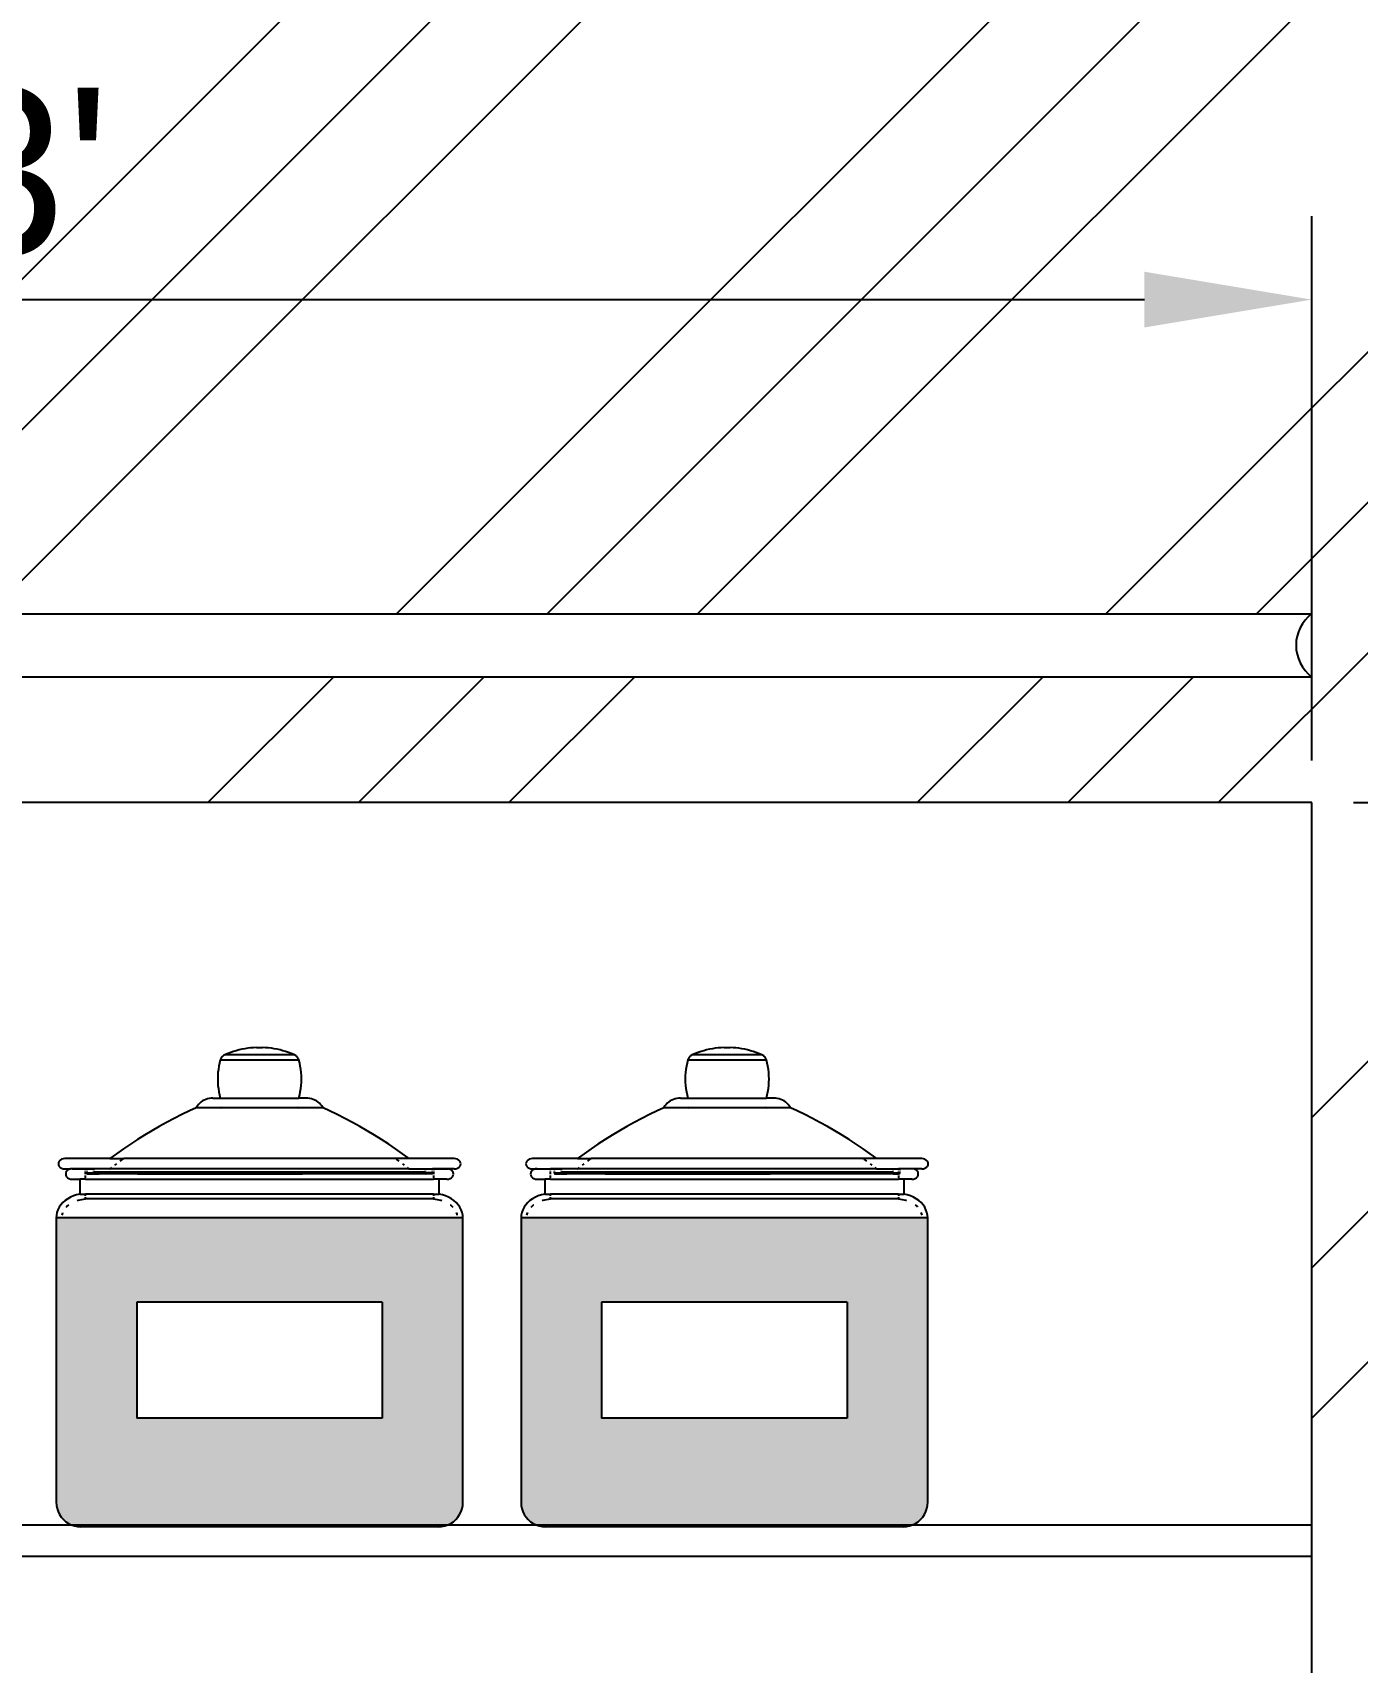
# Model space of a CAD drawing. Header units: millimetres. Extents: x 857 to 2168, y 576 to 1198.
# Drawn here: x 1510.28 to 1530.09, y 658.15 to 682.52 of the extents above; entities that cross this region are included whole.
import ezdxf

# ---------------------------------------------------------------- set-up
doc = ezdxf.new("R2010")
doc.units = ezdxf.units.MM
doc.layers.add('WAL', color=7, linetype='Continuous', lineweight=30)
doc.styles.get("Standard").update_dxf_attribs({"font": 'arial.ttf'})
doc.dimstyles.new('ISO-25', dxfattribs={"dimtxt": 2.5, "dimasz": 2.5, "dimexe": 1.25, "dimexo": 0.625, "dimtad": 1, "dimdec": 0, "dimlunit": 4, "dimtxsty": 'Standard', "dimcen": 2.5, "dimadec": 0, "dimazin": 0, "dimtfac": 1, "dimtdec": 0, "dimtmove": 0, "dimatfit": 3, "dimfxl": 1, "dimarcsym": 0})

# ---------------------------------------------------------------- blocks, each defined once
blk = doc.blocks.new('*D74')
at = {"layer": 'Defpoints', "color": 0, "transparency": 16777216}
for p in [(1529.406, 671.01), (1529.406, 626.364), (1547.605, 626.364)]:
    blk.add_point(p, dxfattribs=at)
at = {"layer": 'WAL', "color": 0, "lineweight": -2, "transparency": 16777216}
for p, q in [((1530.031, 671.01), (1548.855, 671.01)), ((1547.605, 668.51), (1547.605, 628.864)), ((1530.031, 626.364), (1548.855, 626.364))]:
    blk.add_line(p, q, dxfattribs=at)
at = {"layer": 'WAL', "color": 0, "transparency": 16777216}
for points in [[(1547.188, 668.51), (1548.021, 668.51), (1547.605, 671.01)], [(1547.188, 628.864), (1548.021, 628.864), (1547.605, 626.364)]]:
    blk.add_solid(points, dxfattribs=at)
at = {"layer": 'WAL', "color": 0, "lineweight": -2, "transparency": 16777216, "insert": (1545.702, 648.687), "char_height": 2.5, "attachment_point": 5, "rotation": 90}
blk.add_mtext('3\'10"', dxfattribs=at)
blk = doc.blocks.new('*D75')
at = {"layer": 'Defpoints', "color": 0, "transparency": 16777216}
for p in [(1529.406, 678.529), (1490.869, 671.01), (1529.406, 671.01)]:
    blk.add_point(p, dxfattribs=at)
at = {"layer": 'WAL', "color": 0, "lineweight": -2, "transparency": 16777216}
for p, q in [((1490.869, 671.635), (1490.869, 679.779)), ((1529.406, 671.635), (1529.406, 679.779)), ((1493.369, 678.529), (1526.906, 678.529))]:
    blk.add_line(p, q, dxfattribs=at)
at = {"layer": 'WAL', "color": 0, "transparency": 16777216}
for points in [[(1493.369, 678.946), (1493.369, 678.112), (1490.869, 678.529)], [(1526.906, 678.946), (1526.906, 678.112), (1529.406, 678.529)]]:
    blk.add_solid(points, dxfattribs=at)
at = {"layer": 'WAL', "color": 0, "lineweight": -2, "transparency": 16777216, "insert": (1510.138, 680.431), "char_height": 2.5, "attachment_point": 5}
blk.add_mtext("3'", dxfattribs=at)

msp = doc.modelspace()

# ---------------------------------------------------------------- hatches: boundary and pattern name
at = {"lineweight": -2, "true_color": 0xfac7ad}
h = msp.add_hatch(color=31, dxfattribs=at)
h.dxf.hatch_style = 1
h.paths.add_polyline_path([(1502.977, 666.315), (1502.893, 666.315), (1496.981, 666.315), (1496.896, 666.315), (1496.896, 660.543), (1496.899, 660.495), (1496.908, 660.448), (1496.924, 660.403), (1496.945, 660.36), (1496.972, 660.32), (1497.003, 660.284), (1497.039, 660.253), (1497.079, 660.226), (1497.122, 660.205), (1497.134, 660.201), (1502.74, 660.201), (1502.752, 660.205), (1502.794, 660.226), (1502.834, 660.253), (1502.87, 660.284), (1502.902, 660.32), (1502.928, 660.36), (1502.95, 660.403), (1502.965, 660.448), (1502.974, 660.495), (1502.977, 660.543)])
h.paths.add_polyline_path([(1501.772, 662.56), (1498.101, 662.56), (1498.101, 664.298), (1501.772, 664.298)], flags=16)
h.paths.add_polyline_path([(1509.928, 666.315), (1509.843, 666.315), (1503.931, 666.315), (1503.846, 666.315), (1503.846, 660.543), (1503.849, 660.495), (1503.859, 660.448), (1503.874, 660.403), (1503.895, 660.36), (1503.922, 660.32), (1503.953, 660.284), (1503.989, 660.253), (1504.029, 660.226), (1504.072, 660.205), (1504.084, 660.201), (1509.69, 660.201), (1509.702, 660.205), (1509.745, 660.226), (1509.784, 660.253), (1509.82, 660.284), (1509.852, 660.32), (1509.879, 660.36), (1509.9, 660.403), (1509.915, 660.448), (1509.924, 660.495), (1509.928, 660.543)])
h.paths.add_polyline_path([(1505.052, 662.56), (1505.052, 664.298), (1508.722, 664.298), (1508.722, 662.56)], flags=16)
h.paths.add_polyline_path([(1516.687, 660.403), (1516.702, 660.448), (1516.712, 660.495), (1516.715, 660.543), (1516.715, 664.795), (1510.634, 664.795), (1510.634, 660.543), (1510.637, 660.495), (1510.646, 660.448), (1510.661, 660.403), (1510.683, 660.36), (1510.709, 660.32), (1510.741, 660.284), (1510.777, 660.253), (1510.816, 660.226), (1510.859, 660.205), (1510.871, 660.201), (1516.477, 660.201), (1516.489, 660.205), (1516.532, 660.226), (1516.572, 660.253), (1516.608, 660.284), (1516.639, 660.32), (1516.666, 660.36)])
h.paths.add_polyline_path([(1511.839, 661.8), (1511.839, 663.538), (1515.509, 663.538), (1515.509, 661.8)], flags=16)
h.paths.add_polyline_path([(1523.665, 664.795), (1517.584, 664.795), (1517.584, 660.543), (1517.587, 660.495), (1517.596, 660.448), (1517.612, 660.403), (1517.633, 660.36), (1517.659, 660.32), (1517.691, 660.284), (1517.727, 660.253), (1517.767, 660.226), (1517.81, 660.205), (1517.822, 660.201), (1523.427, 660.201), (1523.439, 660.205), (1523.482, 660.226), (1523.522, 660.253), (1523.558, 660.284), (1523.59, 660.32), (1523.616, 660.36), (1523.637, 660.403), (1523.653, 660.448), (1523.662, 660.495), (1523.665, 660.543)])
h.paths.add_polyline_path([(1518.789, 661.8), (1518.789, 663.538), (1522.46, 663.538), (1522.46, 661.8)], flags=16)
h.paths.add_polyline_path([(1504.216, 653.527), (1498.134, 653.527), (1498.134, 649.275), (1498.137, 649.228), (1498.147, 649.181), (1498.162, 649.135), (1498.183, 649.092), (1498.21, 649.053), (1498.241, 649.017), (1504.108, 649.017), (1504.14, 649.053), (1504.167, 649.092), (1504.188, 649.135), (1504.203, 649.181), (1504.212, 649.228), (1504.216, 649.275)])
h.paths.add_polyline_path([(1503.01, 650.532), (1499.34, 650.532), (1499.34, 652.27), (1503.01, 652.27)], flags=16)
h.paths.add_polyline_path([(1524.903, 655.047), (1524.819, 655.047), (1518.906, 655.047), (1518.822, 655.047), (1518.822, 649.275), (1518.825, 649.228), (1518.834, 649.181), (1518.85, 649.135), (1518.871, 649.092), (1518.897, 649.053), (1518.929, 649.017), (1524.796, 649.017), (1524.828, 649.053), (1524.854, 649.092), (1524.875, 649.135), (1524.891, 649.181), (1524.9, 649.228), (1524.903, 649.275)])
h.paths.add_polyline_path([(1523.698, 653.03), (1523.698, 651.293), (1520.027, 651.293), (1520.027, 653.03)], flags=16)
h.paths.add_polyline_path([(1511.166, 653.527), (1505.084, 653.527), (1505.084, 649.275), (1505.087, 649.228), (1505.097, 649.181), (1505.112, 649.135), (1505.133, 649.092), (1505.16, 649.053), (1505.192, 649.017), (1511.059, 649.017), (1511.09, 649.053), (1511.117, 649.092), (1511.138, 649.135), (1511.153, 649.181), (1511.163, 649.228), (1511.166, 649.275)])
h.paths.add_polyline_path([(1506.29, 650.532), (1506.29, 652.27), (1509.96, 652.27), (1509.96, 650.532)], flags=16)
h.paths.add_polyline_path([(1517.953, 655.047), (1517.869, 655.047), (1511.956, 655.047), (1511.872, 655.047), (1511.872, 649.275), (1511.875, 649.228), (1511.884, 649.181), (1511.9, 649.135), (1511.921, 649.092), (1511.947, 649.053), (1511.979, 649.017), (1517.846, 649.017), (1517.878, 649.053), (1517.904, 649.092), (1517.925, 649.135), (1517.941, 649.181), (1517.95, 649.228), (1517.953, 649.275)])
h.paths.add_polyline_path([(1513.077, 651.293), (1513.077, 653.03), (1516.748, 653.03), (1516.748, 651.293)], flags=16)
h.paths.add_polyline_path([(1502.654, 643.791), (1502.57, 643.791), (1496.658, 643.791), (1496.573, 643.791), (1496.573, 638.019), (1496.576, 637.971), (1496.585, 637.924), (1496.601, 637.879), (1496.622, 637.836), (1496.649, 637.796), (1496.68, 637.76), (1496.716, 637.729), (1496.756, 637.702), (1496.799, 637.681), (1496.844, 637.665), (1496.891, 637.656), (1496.939, 637.653), (1497.304, 637.653), (1501.923, 637.653), (1502.289, 637.653), (1502.336, 637.656), (1502.383, 637.665), (1502.429, 637.681), (1502.472, 637.702), (1502.511, 637.729), (1502.547, 637.76), (1502.579, 637.796), (1502.605, 637.836), (1502.627, 637.879), (1502.642, 637.924), (1502.651, 637.971), (1502.654, 638.019)])
h.paths.add_polyline_path([(1497.779, 640.036), (1497.779, 641.774), (1501.449, 641.774), (1501.449, 640.036)], flags=16)
h.paths.add_polyline_path([(1509.605, 643.791), (1509.52, 643.791), (1503.608, 643.791), (1503.523, 643.791), (1503.523, 638.019), (1503.526, 637.971), (1503.536, 637.924), (1503.551, 637.879), (1503.572, 637.836), (1503.599, 637.796), (1503.63, 637.76), (1503.666, 637.729), (1503.706, 637.702), (1503.749, 637.681), (1503.794, 637.665), (1503.841, 637.656), (1503.889, 637.653), (1504.254, 637.653), (1508.874, 637.653), (1509.239, 637.653), (1509.287, 637.656), (1509.334, 637.665), (1509.379, 637.681), (1509.422, 637.702), (1509.462, 637.729), (1509.498, 637.76), (1509.529, 637.796), (1509.556, 637.836), (1509.577, 637.879), (1509.592, 637.924), (1509.602, 637.971), (1509.605, 638.019)])
h.paths.add_polyline_path([(1504.729, 640.036), (1504.729, 641.774), (1508.399, 641.774), (1508.399, 640.036)], flags=16)
h.paths.add_polyline_path([(1516.392, 642.271), (1510.311, 642.271), (1510.311, 638.019), (1510.314, 637.971), (1510.323, 637.924), (1510.338, 637.879), (1510.36, 637.836), (1510.386, 637.796), (1510.418, 637.76), (1510.454, 637.729), (1510.493, 637.702), (1510.536, 637.681), (1510.582, 637.665), (1510.629, 637.656), (1510.676, 637.653), (1511.042, 637.653), (1515.661, 637.653), (1516.026, 637.653), (1516.074, 637.656), (1516.121, 637.665), (1516.166, 637.681), (1516.209, 637.702), (1516.249, 637.729), (1516.285, 637.76), (1516.316, 637.796), (1516.343, 637.836), (1516.364, 637.879), (1516.38, 637.924), (1516.389, 637.971), (1516.392, 638.019)])
h.paths.add_polyline_path([(1511.516, 639.276), (1511.516, 641.013), (1515.187, 641.013), (1515.187, 639.276)], flags=16)
h.paths.add_polyline_path([(1523.293, 637.836), (1523.314, 637.879), (1523.33, 637.924), (1523.339, 637.971), (1523.342, 638.019), (1523.342, 642.271), (1517.261, 642.271), (1517.261, 638.019), (1517.264, 637.971), (1517.273, 637.924), (1517.289, 637.879), (1517.31, 637.836), (1517.336, 637.796), (1517.368, 637.76), (1517.404, 637.729), (1517.444, 637.702), (1517.487, 637.681), (1517.532, 637.665), (1517.579, 637.656), (1517.627, 637.653), (1517.992, 637.653), (1522.611, 637.653), (1522.976, 637.653), (1523.024, 637.656), (1523.071, 637.665), (1523.116, 637.681), (1523.159, 637.702), (1523.199, 637.729), (1523.235, 637.76), (1523.267, 637.796)])
h.paths.add_polyline_path([(1518.466, 639.276), (1518.466, 641.013), (1522.137, 641.013), (1522.137, 639.276)], flags=16)
h.paths.add_polyline_path([(1502.685, 630.978), (1496.604, 630.978), (1496.604, 626.726), (1496.607, 626.679), (1496.616, 626.632), (1496.631, 626.586), (1496.653, 626.544), (1496.679, 626.504), (1496.711, 626.468), (1502.578, 626.468), (1502.609, 626.504), (1502.636, 626.544), (1502.657, 626.586), (1502.672, 626.632), (1502.682, 626.679), (1502.685, 626.726)])
h.paths.add_polyline_path([(1497.809, 627.984), (1497.809, 629.721), (1501.479, 629.721), (1501.479, 627.984)], flags=16)
h.paths.add_polyline_path([(1509.635, 630.978), (1503.554, 630.978), (1503.554, 626.726), (1503.557, 626.679), (1503.566, 626.632), (1503.582, 626.586), (1503.603, 626.544), (1503.629, 626.504), (1503.661, 626.468), (1509.528, 626.468), (1509.56, 626.504), (1509.586, 626.544), (1509.607, 626.586), (1509.623, 626.632), (1509.632, 626.679), (1509.635, 626.726)])
h.paths.add_polyline_path([(1504.759, 627.984), (1504.759, 629.721), (1508.43, 629.721), (1508.43, 627.984)], flags=16)
h.paths.add_polyline_path([(1516.422, 632.499), (1516.338, 632.499), (1510.426, 632.499), (1510.341, 632.499), (1510.341, 626.726), (1510.344, 626.679), (1510.354, 626.632), (1510.369, 626.586), (1510.39, 626.544), (1510.417, 626.504), (1510.448, 626.468), (1516.315, 626.468), (1516.347, 626.504), (1516.373, 626.544), (1516.395, 626.586), (1516.41, 626.632), (1516.419, 626.679), (1516.422, 626.726)])
h.paths.add_polyline_path([(1511.547, 628.744), (1511.547, 630.481), (1515.217, 630.481), (1515.217, 628.744)], flags=16)
h.paths.add_polyline_path([(1523.373, 632.499), (1523.288, 632.499), (1517.376, 632.499), (1517.291, 632.499), (1517.291, 626.726), (1517.294, 626.679), (1517.304, 626.632), (1517.319, 626.586), (1517.34, 626.544), (1517.367, 626.504), (1517.398, 626.468), (1523.266, 626.468), (1523.297, 626.504), (1523.324, 626.544), (1523.345, 626.586), (1523.36, 626.632), (1523.37, 626.679), (1523.373, 626.726)])
h.paths.add_polyline_path([(1522.167, 628.744), (1518.497, 628.744), (1518.497, 630.481), (1522.167, 630.481)], flags=16)
at = {"layer": 'WAL', "lineweight": -2, "true_color": 0xd56c9f}
h = msp.add_hatch(dxfattribs=at)
h.set_pattern_fill('GOST_GROUND', color=233, scale=0.75)
h.set_pattern_definition([(45, (-730.247, 1758.333), (10.606602, 0), [15]), (45, (-727.997, 1758.333), (10.606602, 0), [15]), (45, (-725.747, 1758.333), (10.606602, 0), [15])])
h.paths.add_polyline_path([(1533.814, 703.247), (1490.869, 703.247), (1490.869, 673.83), (1529.406, 673.83, 0.496712), (1529.406, 672.89), (1490.869, 672.89), (1490.869, 671.01), (1529.406, 671.01), (1529.406, 626.364), (1490.869, 626.364), (1490.869, 624.484), (1529.428, 624.484, 0.569305), (1529.428, 623.544), (1490.869, 623.544), (1490.869, 594.948), (1533.814, 594.948), (1533.814, 622.605)])

# ---------------------------------------------------------------- linework, layer by layer
at = {"layer": 'WAL', "lineweight": -2}
for p, q in [((1490.869, 673.83), (1529.406, 673.83)), ((1490.869, 672.89), (1529.406, 672.89)), ((1529.406, 671.01), (1490.869, 671.01)), ((1529.406, 626.364), (1529.406, 671.01)), ((1513.075, 667.111), (1513.065, 667.064)), ((1513.086, 667.158), (1513.075, 667.111)), ((1513.089, 667.166), (1513.086, 667.158)), ((1513.086, 667.158), (1514.262, 667.158)), ((1513.093, 667.174), (1513.089, 667.166)), ((1513.097, 667.182), (1513.093, 667.174)), ((1513.102, 667.19), (1513.097, 667.182)), ((1513.107, 667.198), (1513.102, 667.19)), ((1513.114, 667.205), (1513.107, 667.198)), ((1513.121, 667.212), (1513.114, 667.205)), ((1513.128, 667.218), (1513.121, 667.212)), ((1513.136, 667.224), (1513.128, 667.218)), ((1513.145, 667.229), (1513.136, 667.224)), ((1513.154, 667.234), (1513.145, 667.229)), ((1513.163, 667.239), (1513.154, 667.234)), ((1513.203, 667.255), (1513.163, 667.239)), ((1513.163, 667.239), (1514.185, 667.239)), ((1513.243, 667.27), (1513.203, 667.255)), ((1513.284, 667.284), (1513.243, 667.27)), ((1513.326, 667.296), (1513.284, 667.284)), ((1513.368, 667.307), (1513.326, 667.296)), ((1513.411, 667.317), (1513.368, 667.307)), ((1513.454, 667.325), (1513.411, 667.317)), ((1513.497, 667.332), (1513.454, 667.325)), ((1513.541, 667.337), (1513.497, 667.332)), ((1513.586, 667.341), (1513.541, 667.337)), ((1513.63, 667.344), (1513.586, 667.341)), ((1513.63, 667.344), (1513.719, 667.344)), ((1513.763, 667.341), (1513.719, 667.344)), ((1513.807, 667.337), (1513.763, 667.341)), ((1513.851, 667.332), (1513.807, 667.337)), ((1513.895, 667.325), (1513.851, 667.332)), ((1513.938, 667.317), (1513.895, 667.325)), ((1513.981, 667.307), (1513.938, 667.317)), ((1514.023, 667.296), (1513.981, 667.307)), ((1514.064, 667.284), (1514.023, 667.296)), ((1514.105, 667.27), (1514.064, 667.284)), ((1514.146, 667.255), (1514.105, 667.27)), ((1514.185, 667.239), (1514.146, 667.255)), ((1514.195, 667.234), (1514.185, 667.239)), ((1514.204, 667.229), (1514.195, 667.234)), ((1514.212, 667.224), (1514.204, 667.229)), ((1514.22, 667.218), (1514.212, 667.224)), ((1514.228, 667.212), (1514.22, 667.218)), ((1514.235, 667.205), (1514.228, 667.212)), ((1514.241, 667.198), (1514.235, 667.205)), ((1514.247, 667.19), (1514.241, 667.198)), ((1514.252, 667.182), (1514.247, 667.19)), ((1514.256, 667.174), (1514.252, 667.182)), ((1514.259, 667.166), (1514.256, 667.174)), ((1514.262, 667.158), (1514.259, 667.166)), ((1514.274, 667.111), (1514.262, 667.158)), ((1514.283, 667.064), (1514.274, 667.111)), ((1520.066, 667.111), (1520.056, 667.064)), ((1520.078, 667.158), (1520.066, 667.111)), ((1520.08, 667.166), (1520.078, 667.158)), ((1520.078, 667.158), (1521.253, 667.158)), ((1520.084, 667.174), (1520.08, 667.166)), ((1520.088, 667.182), (1520.084, 667.174)), ((1520.093, 667.19), (1520.088, 667.182)), ((1520.099, 667.198), (1520.093, 667.19)), ((1520.105, 667.205), (1520.099, 667.198)), ((1520.112, 667.212), (1520.105, 667.205)), ((1520.119, 667.218), (1520.112, 667.212)), ((1520.128, 667.224), (1520.119, 667.218)), ((1520.136, 667.229), (1520.128, 667.224)), ((1520.145, 667.234), (1520.136, 667.229)), ((1520.155, 667.239), (1520.145, 667.234)), ((1520.194, 667.255), (1520.155, 667.239)), ((1520.155, 667.239), (1521.176, 667.239)), ((1520.234, 667.27), (1520.194, 667.255)), ((1520.275, 667.284), (1520.234, 667.27)), ((1520.317, 667.296), (1520.275, 667.284)), ((1520.359, 667.307), (1520.317, 667.296)), ((1520.402, 667.317), (1520.359, 667.307)), ((1520.445, 667.325), (1520.402, 667.317)), ((1520.489, 667.332), (1520.445, 667.325)), ((1520.533, 667.337), (1520.489, 667.332)), ((1520.577, 667.341), (1520.533, 667.337)), ((1520.621, 667.344), (1520.577, 667.341)), ((1520.621, 667.344), (1520.71, 667.344)), ((1520.754, 667.341), (1520.71, 667.344)), ((1520.798, 667.337), (1520.754, 667.341)), ((1520.842, 667.332), (1520.798, 667.337)), ((1520.886, 667.325), (1520.842, 667.332)), ((1520.929, 667.317), (1520.886, 667.325)), ((1520.972, 667.307), (1520.929, 667.317)), ((1521.014, 667.296), (1520.972, 667.307)), ((1521.056, 667.284), (1521.014, 667.296)), ((1521.097, 667.27), (1521.056, 667.284)), ((1521.137, 667.255), (1521.097, 667.27)), ((1521.176, 667.239), (1521.137, 667.255)), ((1521.186, 667.234), (1521.176, 667.239)), ((1521.195, 667.229), (1521.186, 667.234)), ((1521.203, 667.224), (1521.195, 667.229)), ((1521.212, 667.218), (1521.203, 667.224)), ((1521.219, 667.212), (1521.212, 667.218)), ((1521.226, 667.205), (1521.219, 667.212)), ((1521.232, 667.198), (1521.226, 667.205)), ((1521.238, 667.19), (1521.232, 667.198)), ((1521.243, 667.182), (1521.238, 667.19)), ((1521.247, 667.174), (1521.243, 667.182)), ((1521.251, 667.166), (1521.247, 667.174)), ((1521.253, 667.158), (1521.251, 667.166)), ((1521.265, 667.111), (1521.253, 667.158)), ((1521.275, 667.064), (1521.265, 667.111)), ((1513.049, 666.921), (1513.048, 666.873)), ((1513.048, 666.873), (1513.049, 666.825)), ((1513.052, 666.968), (1513.049, 666.921)), ((1513.058, 667.016), (1513.052, 666.968)), ((1513.065, 667.064), (1513.058, 667.016)), ((1514.291, 667.016), (1514.283, 667.064)), ((1514.296, 666.968), (1514.291, 667.016)), ((1514.299, 666.921), (1514.296, 666.968)), ((1514.3, 666.873), (1514.299, 666.921)), ((1514.299, 666.825), (1514.3, 666.873)), ((1520.04, 666.921), (1520.039, 666.873)), ((1520.039, 666.873), (1520.04, 666.825)), ((1520.044, 666.968), (1520.04, 666.921)), ((1520.049, 667.016), (1520.044, 666.968)), ((1520.056, 667.064), (1520.049, 667.016)), ((1521.282, 667.016), (1521.275, 667.064)), ((1521.287, 666.968), (1521.282, 667.016)), ((1521.291, 666.921), (1521.287, 666.968)), ((1521.292, 666.873), (1521.291, 666.921)), ((1521.291, 666.825), (1521.292, 666.873)), ((1513.049, 666.825), (1513.052, 666.777)), ((1513.052, 666.777), (1513.058, 666.73)), ((1513.058, 666.73), (1513.065, 666.682)), ((1513.065, 666.682), (1513.075, 666.635)), ((1513.075, 666.635), (1513.086, 666.588)), ((1514.262, 666.588), (1514.274, 666.635)), ((1514.274, 666.635), (1514.283, 666.682)), ((1514.283, 666.682), (1514.291, 666.73)), ((1514.291, 666.73), (1514.296, 666.777)), ((1514.296, 666.777), (1514.299, 666.825)), ((1520.04, 666.825), (1520.044, 666.777)), ((1520.044, 666.777), (1520.049, 666.73)), ((1520.049, 666.73), (1520.056, 666.682)), ((1520.056, 666.682), (1520.066, 666.635)), ((1520.066, 666.635), (1520.078, 666.588)), ((1521.253, 666.588), (1521.265, 666.635)), ((1521.265, 666.635), (1521.275, 666.682)), ((1521.275, 666.682), (1521.282, 666.73)), ((1521.282, 666.73), (1521.287, 666.777)), ((1521.287, 666.777), (1521.291, 666.825)), ((1512.628, 666.399), (1512.512, 666.342)), ((1512.726, 666.444), (1512.628, 666.399)), ((1512.73, 666.452), (1512.726, 666.444)), ((1513.085, 666.444), (1512.726, 666.444)), ((1512.744, 666.474), (1512.73, 666.452)), ((1512.761, 666.494), (1512.744, 666.474)), ((1512.78, 666.513), (1512.761, 666.494)), ((1512.8, 666.53), (1512.78, 666.513)), ((1512.823, 666.545), (1512.8, 666.53)), ((1512.846, 666.558), (1512.823, 666.545)), ((1512.871, 666.568), (1512.846, 666.558)), ((1512.897, 666.577), (1512.871, 666.568)), ((1512.923, 666.583), (1512.897, 666.577)), ((1512.951, 666.587), (1512.923, 666.583)), ((1512.978, 666.588), (1512.951, 666.587)), ((1512.978, 666.588), (1513.086, 666.588)), ((1513.085, 666.444), (1513.106, 666.452)), ((1514.263, 666.444), (1513.085, 666.444)), ((1513.086, 666.588), (1514.262, 666.588)), ((1514.242, 666.452), (1514.263, 666.444)), ((1514.371, 666.588), (1514.262, 666.588)), ((1514.623, 666.444), (1514.263, 666.444)), ((1514.398, 666.587), (1514.371, 666.588)), ((1514.425, 666.583), (1514.398, 666.587)), ((1514.452, 666.577), (1514.425, 666.583)), ((1514.477, 666.568), (1514.452, 666.577)), ((1514.502, 666.558), (1514.477, 666.568)), ((1514.526, 666.545), (1514.502, 666.558)), ((1514.548, 666.53), (1514.526, 666.545)), ((1514.569, 666.513), (1514.548, 666.53)), ((1514.587, 666.494), (1514.569, 666.513)), ((1514.604, 666.474), (1514.587, 666.494)), ((1514.619, 666.452), (1514.604, 666.474)), ((1514.623, 666.444), (1514.619, 666.452)), ((1514.721, 666.399), (1514.623, 666.444)), ((1514.836, 666.342), (1514.721, 666.399)), ((1519.619, 666.399), (1519.504, 666.342)), ((1519.717, 666.444), (1519.619, 666.399)), ((1519.721, 666.452), (1519.717, 666.444)), ((1520.076, 666.444), (1519.717, 666.444)), ((1519.736, 666.474), (1519.721, 666.452)), ((1519.752, 666.494), (1519.736, 666.474)), ((1519.771, 666.513), (1519.752, 666.494)), ((1519.792, 666.53), (1519.771, 666.513)), ((1519.814, 666.545), (1519.792, 666.53)), ((1519.838, 666.558), (1519.814, 666.545)), ((1519.862, 666.568), (1519.838, 666.558)), ((1519.888, 666.577), (1519.862, 666.568)), ((1519.915, 666.583), (1519.888, 666.577)), ((1519.942, 666.587), (1519.915, 666.583)), ((1519.969, 666.588), (1519.942, 666.587)), ((1519.969, 666.588), (1520.078, 666.588)), ((1520.076, 666.444), (1520.097, 666.452)), ((1521.255, 666.444), (1520.076, 666.444)), ((1520.078, 666.588), (1521.253, 666.588)), ((1521.234, 666.452), (1521.255, 666.444)), ((1521.362, 666.588), (1521.253, 666.588)), ((1521.614, 666.444), (1521.255, 666.444)), ((1521.389, 666.587), (1521.362, 666.588)), ((1521.416, 666.583), (1521.389, 666.587)), ((1521.443, 666.577), (1521.416, 666.583)), ((1521.469, 666.568), (1521.443, 666.577)), ((1521.494, 666.558), (1521.469, 666.568)), ((1521.517, 666.545), (1521.494, 666.558)), ((1521.539, 666.53), (1521.517, 666.545)), ((1521.56, 666.513), (1521.539, 666.53)), ((1521.579, 666.494), (1521.56, 666.513)), ((1521.595, 666.474), (1521.579, 666.494)), ((1521.61, 666.452), (1521.595, 666.474)), ((1521.614, 666.444), (1521.61, 666.452)), ((1521.712, 666.399), (1521.614, 666.444)), ((1521.827, 666.342), (1521.712, 666.399)), ((1512.174, 666.163), (1512.064, 666.099)), ((1512.285, 666.224), (1512.174, 666.163)), ((1512.398, 666.284), (1512.285, 666.224)), ((1512.512, 666.342), (1512.398, 666.284)), ((1514.95, 666.284), (1514.836, 666.342)), ((1515.063, 666.224), (1514.95, 666.284)), ((1515.175, 666.163), (1515.063, 666.224)), ((1515.285, 666.099), (1515.175, 666.163)), ((1519.165, 666.163), (1519.055, 666.099)), ((1519.277, 666.224), (1519.165, 666.163)), ((1519.389, 666.284), (1519.277, 666.224)), ((1519.504, 666.342), (1519.389, 666.284)), ((1521.942, 666.284), (1521.827, 666.342)), ((1522.054, 666.224), (1521.942, 666.284)), ((1522.166, 666.163), (1522.054, 666.224)), ((1522.276, 666.099), (1522.166, 666.163)), ((1511.743, 665.898), (1511.639, 665.828)), ((1511.848, 665.967), (1511.743, 665.898)), ((1511.955, 666.034), (1511.848, 665.967)), ((1512.064, 666.099), (1511.955, 666.034)), ((1515.393, 666.034), (1515.285, 666.099)), ((1515.5, 665.967), (1515.393, 666.034)), ((1515.605, 665.898), (1515.5, 665.967)), ((1515.709, 665.828), (1515.605, 665.898)), ((1518.734, 665.898), (1518.631, 665.828)), ((1518.84, 665.967), (1518.734, 665.898)), ((1518.947, 666.034), (1518.84, 665.967)), ((1519.055, 666.099), (1518.947, 666.034)), ((1522.384, 666.034), (1522.276, 666.099)), ((1522.491, 665.967), (1522.384, 666.034)), ((1522.597, 665.898), (1522.491, 665.967)), ((1522.7, 665.828), (1522.597, 665.898)), ((1510.68, 665.644), (1510.67, 665.626)), ((1510.695, 665.66), (1510.68, 665.644)), ((1510.715, 665.673), (1510.695, 665.66)), ((1510.739, 665.68), (1510.715, 665.673)), ((1510.764, 665.683), (1510.739, 665.68)), ((1511.437, 665.683), (1510.764, 665.683)), ((1511.537, 665.756), (1511.437, 665.683)), ((1511.437, 665.683), (1511.643, 665.683)), ((1511.639, 665.828), (1511.537, 665.756)), ((1511.59, 665.644), (1511.629, 665.673)), ((1511.64, 665.68), (1511.643, 665.683)), ((1515.705, 665.683), (1511.643, 665.683)), ((1515.705, 665.683), (1515.709, 665.68)), ((1515.912, 665.683), (1515.705, 665.683)), ((1515.811, 665.756), (1515.709, 665.828)), ((1515.719, 665.673), (1515.759, 665.644)), ((1515.912, 665.683), (1515.811, 665.756)), ((1516.584, 665.683), (1515.912, 665.683)), ((1516.61, 665.68), (1516.584, 665.683)), ((1516.633, 665.673), (1516.61, 665.68)), ((1516.653, 665.66), (1516.633, 665.673)), ((1516.669, 665.644), (1516.653, 665.66)), ((1516.678, 665.626), (1516.669, 665.644)), ((1517.671, 665.644), (1517.661, 665.626)), ((1517.687, 665.66), (1517.671, 665.644)), ((1517.707, 665.673), (1517.687, 665.66)), ((1517.73, 665.68), (1517.707, 665.673)), ((1517.755, 665.683), (1517.73, 665.68)), ((1518.428, 665.683), (1517.755, 665.683)), ((1518.529, 665.756), (1518.428, 665.683)), ((1518.428, 665.683), (1518.635, 665.683)), ((1518.631, 665.828), (1518.529, 665.756)), ((1518.581, 665.644), (1518.62, 665.673)), ((1518.631, 665.68), (1518.635, 665.683)), ((1522.696, 665.683), (1518.635, 665.683)), ((1522.696, 665.683), (1522.7, 665.68)), ((1522.903, 665.683), (1522.696, 665.683)), ((1522.802, 665.756), (1522.7, 665.828)), ((1522.711, 665.673), (1522.75, 665.644)), ((1522.903, 665.683), (1522.802, 665.756)), ((1523.576, 665.683), (1522.903, 665.683)), ((1523.601, 665.68), (1523.576, 665.683)), ((1523.624, 665.673), (1523.601, 665.68)), ((1523.644, 665.66), (1523.624, 665.673)), ((1523.66, 665.644), (1523.644, 665.66)), ((1523.67, 665.626), (1523.66, 665.644)), ((1510.67, 665.626), (1510.667, 665.606)), ((1510.667, 665.606), (1510.67, 665.586)), ((1510.67, 665.586), (1510.68, 665.567)), ((1510.68, 665.567), (1510.695, 665.551)), ((1510.695, 665.551), (1510.715, 665.539)), ((1510.715, 665.539), (1510.739, 665.531)), ((1510.739, 665.531), (1510.764, 665.529)), ((1510.764, 665.529), (1510.847, 665.529)), ((1510.779, 665.473), (1510.775, 665.452)), ((1510.775, 665.452), (1510.779, 665.432)), ((1510.788, 665.492), (1510.779, 665.473)), ((1510.779, 665.432), (1510.788, 665.412)), ((1510.804, 665.508), (1510.788, 665.492)), ((1510.788, 665.412), (1510.804, 665.396)), ((1510.824, 665.521), (1510.804, 665.508)), ((1510.847, 665.529), (1510.824, 665.521)), ((1510.848, 665.529), (1510.847, 665.529)), ((1510.873, 665.531), (1510.848, 665.529)), ((1511.073, 665.529), (1510.848, 665.529)), ((1510.873, 665.531), (1511.073, 665.531)), ((1511.073, 665.529), (1511.073, 665.531)), ((1511.44, 665.531), (1511.073, 665.531)), ((1511.437, 665.531), (1511.073, 665.531)), ((1511.073, 665.508), (1511.073, 665.529)), ((1511.073, 665.529), (1511.089, 665.529)), ((1511.073, 665.452), (1511.073, 665.492)), ((1511.073, 665.396), (1511.073, 665.432)), ((1511.089, 665.529), (1511.09, 665.508)), ((1511.089, 665.529), (1511.198, 665.529)), ((1511.09, 665.492), (1511.09, 665.471)), ((1511.09, 665.471), (1511.091, 665.466)), ((1511.09, 665.471), (1511.196, 665.471)), ((1511.091, 665.466), (1511.093, 665.46)), ((1511.091, 665.466), (1511.195, 665.466)), ((1511.093, 665.46), (1511.095, 665.455)), ((1511.093, 665.46), (1511.181, 665.46)), ((1511.095, 665.455), (1511.183, 665.455)), ((1511.095, 665.455), (1511.096, 665.452)), ((1511.194, 665.461), (1511.181, 665.46)), ((1511.192, 665.456), (1511.183, 665.455)), ((1511.19, 665.452), (1511.192, 665.456)), ((1511.192, 665.456), (1511.194, 665.461)), ((1511.192, 665.456), (1511.276, 665.456)), ((1511.194, 665.461), (1511.195, 665.466)), ((1511.278, 665.461), (1511.194, 665.461)), ((1511.195, 665.466), (1511.196, 665.471)), ((1516.154, 665.466), (1511.195, 665.466)), ((1511.196, 665.471), (1511.198, 665.486)), ((1511.196, 665.471), (1516.153, 665.471)), ((1511.198, 665.508), (1511.198, 665.529)), ((1511.437, 665.529), (1511.198, 665.529)), ((1511.198, 665.486), (1511.198, 665.492)), ((1511.198, 665.486), (1516.151, 665.486)), ((1511.44, 665.455), (1511.276, 665.456)), ((1511.278, 665.461), (1511.439, 665.46)), ((1511.437, 665.529), (1511.44, 665.531)), ((1515.912, 665.529), (1511.437, 665.529)), ((1511.439, 665.46), (1511.526, 665.461)), ((1511.44, 665.531), (1511.467, 665.551)), ((1515.908, 665.531), (1511.44, 665.531)), ((1511.524, 665.456), (1511.44, 665.455)), ((1511.512, 665.586), (1511.538, 665.606)), ((1511.85, 665.455), (1511.524, 665.456)), ((1511.849, 665.46), (1511.526, 665.461)), ((1511.849, 665.46), (1511.92, 665.461)), ((1511.85, 665.455), (1511.919, 665.456)), ((1511.919, 665.456), (1512.385, 665.455)), ((1511.92, 665.461), (1512.384, 665.46)), ((1512.384, 665.46), (1512.434, 665.461)), ((1512.385, 665.455), (1512.433, 665.456)), ((1512.433, 665.456), (1513.007, 665.455)), ((1512.434, 665.461), (1513.006, 665.46)), ((1513.006, 665.46), (1513.032, 665.461)), ((1513.007, 665.455), (1513.032, 665.456)), ((1513.674, 665.46), (1513.032, 665.461)), ((1513.032, 665.461), (1514.316, 665.461)), ((1513.674, 665.455), (1513.032, 665.456)), ((1513.032, 665.456), (1514.317, 665.456)), ((1514.316, 665.461), (1513.674, 665.46)), ((1514.317, 665.456), (1513.674, 665.455)), ((1514.342, 665.46), (1514.316, 665.461)), ((1514.342, 665.455), (1514.317, 665.456)), ((1514.914, 665.461), (1514.342, 665.46)), ((1514.915, 665.456), (1514.342, 665.455)), ((1514.965, 665.46), (1514.914, 665.461)), ((1514.964, 665.455), (1514.915, 665.456)), ((1515.43, 665.456), (1514.964, 665.455)), ((1515.428, 665.461), (1514.965, 665.46)), ((1515.5, 665.46), (1515.428, 665.461)), ((1515.498, 665.455), (1515.43, 665.456)), ((1515.824, 665.456), (1515.498, 665.455)), ((1515.822, 665.461), (1515.5, 665.46)), ((1515.81, 665.606), (1515.837, 665.586)), ((1515.91, 665.46), (1515.822, 665.461)), ((1515.908, 665.455), (1515.824, 665.456)), ((1515.882, 665.551), (1515.908, 665.531)), ((1515.908, 665.531), (1515.912, 665.529)), ((1515.908, 665.531), (1516.276, 665.531)), ((1516.072, 665.456), (1515.908, 665.455)), ((1516.07, 665.461), (1515.91, 665.46)), ((1515.912, 665.529), (1516.151, 665.529)), ((1516.154, 665.461), (1516.07, 665.461)), ((1516.157, 665.456), (1516.072, 665.456)), ((1516.151, 665.529), (1516.151, 665.508)), ((1516.151, 665.529), (1516.259, 665.529)), ((1516.151, 665.492), (1516.151, 665.486)), ((1516.151, 665.486), (1516.153, 665.471)), ((1516.153, 665.471), (1516.154, 665.466)), ((1516.258, 665.471), (1516.153, 665.471)), ((1516.154, 665.466), (1516.154, 665.461)), ((1516.257, 665.466), (1516.154, 665.466)), ((1516.168, 665.46), (1516.154, 665.461)), ((1516.154, 665.461), (1516.157, 665.456)), ((1516.166, 665.455), (1516.157, 665.456)), ((1516.157, 665.456), (1516.159, 665.452)), ((1516.254, 665.455), (1516.166, 665.455)), ((1516.256, 665.46), (1516.168, 665.46)), ((1516.252, 665.452), (1516.254, 665.455)), ((1516.254, 665.455), (1516.256, 665.46)), ((1516.256, 665.46), (1516.257, 665.466)), ((1516.257, 665.466), (1516.258, 665.471)), ((1516.258, 665.471), (1516.259, 665.492)), ((1516.259, 665.508), (1516.259, 665.529)), ((1516.276, 665.529), (1516.259, 665.529)), ((1516.276, 665.531), (1516.276, 665.529)), ((1516.476, 665.531), (1516.276, 665.531)), ((1516.276, 665.529), (1516.276, 665.508)), ((1516.276, 665.529), (1516.5, 665.529)), ((1516.276, 665.492), (1516.276, 665.452)), ((1516.276, 665.432), (1516.276, 665.396)), ((1516.5, 665.529), (1516.476, 665.531)), ((1516.501, 665.529), (1516.5, 665.529)), ((1516.524, 665.521), (1516.501, 665.529)), ((1516.584, 665.529), (1516.501, 665.529)), ((1516.545, 665.508), (1516.524, 665.521)), ((1516.56, 665.492), (1516.545, 665.508)), ((1516.545, 665.396), (1516.56, 665.412)), ((1516.57, 665.473), (1516.56, 665.492)), ((1516.56, 665.412), (1516.57, 665.432)), ((1516.573, 665.452), (1516.57, 665.473)), ((1516.57, 665.432), (1516.573, 665.452)), ((1516.584, 665.529), (1516.61, 665.531)), ((1516.61, 665.531), (1516.633, 665.539)), ((1516.633, 665.539), (1516.653, 665.551)), ((1516.653, 665.551), (1516.669, 665.567)), ((1516.669, 665.567), (1516.678, 665.586)), ((1516.682, 665.606), (1516.678, 665.626)), ((1516.678, 665.586), (1516.682, 665.606)), ((1517.661, 665.626), (1517.658, 665.606)), ((1517.658, 665.606), (1517.661, 665.586)), ((1517.661, 665.586), (1517.671, 665.567)), ((1517.671, 665.567), (1517.687, 665.551)), ((1517.687, 665.551), (1517.707, 665.539)), ((1517.707, 665.539), (1517.73, 665.531)), ((1517.729, 665.473), (1517.726, 665.452)), ((1517.726, 665.452), (1517.729, 665.432)), ((1517.739, 665.492), (1517.729, 665.473)), ((1517.729, 665.432), (1517.739, 665.412)), ((1517.73, 665.531), (1517.755, 665.529)), ((1517.754, 665.508), (1517.739, 665.492)), ((1517.739, 665.412), (1517.754, 665.396)), ((1517.774, 665.521), (1517.754, 665.508)), ((1517.755, 665.529), (1517.798, 665.529)), ((1517.798, 665.529), (1517.774, 665.521)), ((1517.799, 665.529), (1517.798, 665.529)), ((1517.823, 665.531), (1517.799, 665.529)), ((1517.799, 665.529), (1518.023, 665.529)), ((1517.823, 665.531), (1518.023, 665.531)), ((1518.023, 665.529), (1518.023, 665.531)), ((1518.432, 665.531), (1518.023, 665.531)), ((1518.387, 665.531), (1518.023, 665.531)), ((1518.023, 665.508), (1518.023, 665.529)), ((1518.023, 665.529), (1518.08, 665.529)), ((1518.023, 665.452), (1518.023, 665.492)), ((1518.023, 665.396), (1518.023, 665.432)), ((1518.08, 665.529), (1518.081, 665.508)), ((1518.08, 665.529), (1518.189, 665.529)), ((1518.081, 665.492), (1518.081, 665.471)), ((1518.081, 665.471), (1518.083, 665.466)), ((1518.081, 665.471), (1518.187, 665.471)), ((1518.083, 665.466), (1518.084, 665.46)), ((1518.083, 665.466), (1518.186, 665.466)), ((1518.084, 665.46), (1518.086, 665.455)), ((1518.084, 665.46), (1518.172, 665.46)), ((1518.086, 665.455), (1518.174, 665.455)), ((1518.086, 665.455), (1518.088, 665.452)), ((1518.185, 665.461), (1518.172, 665.46)), ((1518.183, 665.456), (1518.174, 665.455)), ((1518.181, 665.452), (1518.183, 665.456)), ((1518.183, 665.456), (1518.185, 665.461)), ((1518.183, 665.456), (1518.268, 665.456)), ((1518.185, 665.461), (1518.186, 665.466)), ((1518.27, 665.461), (1518.185, 665.461)), ((1518.186, 665.466), (1518.187, 665.471)), ((1523.145, 665.466), (1518.186, 665.466)), ((1518.187, 665.471), (1518.189, 665.486)), ((1518.187, 665.471), (1523.144, 665.471)), ((1518.189, 665.508), (1518.189, 665.529)), ((1518.428, 665.529), (1518.189, 665.529)), ((1518.189, 665.486), (1518.189, 665.492)), ((1518.189, 665.486), (1523.142, 665.486)), ((1518.432, 665.455), (1518.268, 665.456)), ((1518.27, 665.461), (1518.43, 665.46)), ((1518.428, 665.529), (1518.432, 665.531)), ((1522.903, 665.529), (1518.428, 665.529)), ((1518.43, 665.46), (1518.518, 665.461)), ((1518.432, 665.531), (1518.458, 665.551)), ((1522.899, 665.531), (1518.432, 665.531)), ((1518.516, 665.456), (1518.432, 665.455)), ((1518.503, 665.586), (1518.529, 665.606)), ((1518.842, 665.455), (1518.516, 665.456)), ((1518.84, 665.46), (1518.518, 665.461)), ((1518.84, 665.46), (1518.912, 665.461)), ((1518.842, 665.455), (1518.91, 665.456)), ((1518.91, 665.456), (1519.376, 665.455)), ((1518.912, 665.461), (1519.375, 665.46)), ((1519.375, 665.46), (1519.425, 665.461)), ((1519.376, 665.455), (1519.424, 665.456)), ((1519.424, 665.456), (1519.998, 665.455)), ((1519.425, 665.461), (1519.997, 665.46)), ((1519.997, 665.46), (1520.024, 665.461)), ((1519.998, 665.455), (1520.023, 665.456)), ((1520.666, 665.455), (1520.023, 665.456)), ((1520.023, 665.456), (1521.308, 665.456)), ((1520.666, 665.46), (1520.024, 665.461)), ((1520.024, 665.461), (1521.307, 665.461)), ((1521.307, 665.461), (1520.666, 665.46)), ((1521.308, 665.456), (1520.666, 665.455)), ((1521.334, 665.46), (1521.307, 665.461)), ((1521.333, 665.455), (1521.308, 665.456)), ((1521.907, 665.456), (1521.333, 665.455)), ((1521.906, 665.461), (1521.334, 665.46)), ((1521.956, 665.46), (1521.906, 665.461)), ((1521.955, 665.455), (1521.907, 665.456)), ((1522.421, 665.456), (1521.955, 665.455)), ((1522.419, 665.461), (1521.956, 665.46)), ((1522.491, 665.46), (1522.419, 665.461)), ((1522.489, 665.455), (1522.421, 665.456)), ((1522.815, 665.456), (1522.489, 665.455)), ((1522.813, 665.461), (1522.491, 665.46)), ((1522.802, 665.606), (1522.828, 665.586)), ((1522.901, 665.46), (1522.813, 665.461)), ((1522.899, 665.455), (1522.815, 665.456)), ((1522.873, 665.551), (1522.899, 665.531)), ((1522.899, 665.531), (1522.903, 665.529)), ((1522.899, 665.531), (1523.226, 665.531)), ((1523.063, 665.456), (1522.899, 665.455)), ((1523.061, 665.461), (1522.901, 665.46)), ((1522.903, 665.529), (1523.142, 665.529)), ((1523.146, 665.461), (1523.061, 665.461)), ((1523.146, 665.46), (1523.061, 665.461)), ((1523.148, 665.456), (1523.063, 665.456)), ((1523.148, 665.455), (1523.063, 665.456)), ((1523.142, 665.529), (1523.142, 665.508)), ((1523.142, 665.529), (1523.226, 665.529)), ((1523.142, 665.492), (1523.142, 665.486)), ((1523.142, 665.486), (1523.144, 665.471)), ((1523.144, 665.471), (1523.145, 665.466)), ((1523.144, 665.471), (1523.226, 665.471)), ((1523.145, 665.466), (1523.146, 665.461)), ((1523.145, 665.466), (1523.226, 665.466)), ((1523.146, 665.461), (1523.146, 665.46)), ((1523.146, 665.46), (1523.148, 665.456)), ((1523.146, 665.46), (1523.226, 665.46)), ((1523.148, 665.456), (1523.148, 665.455)), ((1523.148, 665.455), (1523.15, 665.452)), ((1523.148, 665.455), (1523.226, 665.455)), ((1523.226, 665.531), (1523.226, 665.529)), ((1523.426, 665.531), (1523.226, 665.531)), ((1523.226, 665.529), (1523.226, 665.508)), ((1523.251, 665.529), (1523.226, 665.529)), ((1523.226, 665.492), (1523.226, 665.471)), ((1523.25, 665.471), (1523.226, 665.471)), ((1523.226, 665.471), (1523.226, 665.466)), ((1523.248, 665.466), (1523.226, 665.466)), ((1523.226, 665.466), (1523.226, 665.46)), ((1523.247, 665.46), (1523.226, 665.46)), ((1523.226, 665.46), (1523.226, 665.455)), ((1523.245, 665.455), (1523.226, 665.455)), ((1523.226, 665.455), (1523.226, 665.452)), ((1523.226, 665.432), (1523.226, 665.396)), ((1523.243, 665.452), (1523.245, 665.455)), ((1523.245, 665.455), (1523.247, 665.46)), ((1523.247, 665.46), (1523.248, 665.466)), ((1523.248, 665.466), (1523.25, 665.471)), ((1523.25, 665.508), (1523.251, 665.529)), ((1523.25, 665.471), (1523.25, 665.492)), ((1523.45, 665.529), (1523.251, 665.529)), ((1523.45, 665.529), (1523.426, 665.531)), ((1523.451, 665.529), (1523.45, 665.529)), ((1523.475, 665.521), (1523.451, 665.529)), ((1523.477, 665.529), (1523.451, 665.529)), ((1523.495, 665.508), (1523.475, 665.521)), ((1523.576, 665.529), (1523.477, 665.529)), ((1523.51, 665.492), (1523.495, 665.508)), ((1523.495, 665.396), (1523.51, 665.412)), ((1523.52, 665.473), (1523.51, 665.492)), ((1523.51, 665.412), (1523.52, 665.432)), ((1523.523, 665.452), (1523.52, 665.473)), ((1523.52, 665.432), (1523.523, 665.452)), ((1523.576, 665.529), (1523.601, 665.531)), ((1523.601, 665.531), (1523.624, 665.539)), ((1523.624, 665.539), (1523.644, 665.551)), ((1523.644, 665.551), (1523.66, 665.567)), ((1523.66, 665.567), (1523.67, 665.586)), ((1523.673, 665.606), (1523.67, 665.626)), ((1523.67, 665.586), (1523.673, 665.606)), ((1510.804, 665.396), (1510.824, 665.383)), ((1510.824, 665.383), (1510.847, 665.376)), ((1510.847, 665.376), (1510.873, 665.373)), ((1510.873, 665.373), (1510.988, 665.373)), ((1510.988, 665.373), (1510.988, 665.151)), ((1511.073, 665.373), (1510.988, 665.373)), ((1511.073, 665.373), (1511.073, 665.383)), ((1511.073, 665.373), (1516.276, 665.373)), ((1516.276, 665.383), (1516.276, 665.373)), ((1516.36, 665.373), (1516.276, 665.373)), ((1516.36, 665.151), (1516.36, 665.373)), ((1516.476, 665.373), (1516.36, 665.373)), ((1516.476, 665.373), (1516.501, 665.376)), ((1516.501, 665.376), (1516.524, 665.383)), ((1516.524, 665.383), (1516.545, 665.396)), ((1517.754, 665.396), (1517.774, 665.383)), ((1517.774, 665.383), (1517.798, 665.376)), ((1517.798, 665.376), (1517.823, 665.373)), ((1517.823, 665.373), (1517.938, 665.373)), ((1517.938, 665.373), (1517.938, 665.151)), ((1518.023, 665.373), (1517.938, 665.373)), ((1518.023, 665.373), (1518.023, 665.383)), ((1518.023, 665.373), (1523.226, 665.373)), ((1523.226, 665.383), (1523.226, 665.373)), ((1523.311, 665.373), (1523.226, 665.373)), ((1523.311, 665.151), (1523.311, 665.373)), ((1523.426, 665.373), (1523.311, 665.373)), ((1523.426, 665.373), (1523.451, 665.376)), ((1523.451, 665.376), (1523.475, 665.383)), ((1523.475, 665.383), (1523.495, 665.396)), ((1510.659, 664.917), (1510.645, 664.877)), ((1510.679, 664.955), (1510.659, 664.917)), ((1510.704, 664.991), (1510.679, 664.955)), ((1510.733, 665.024), (1510.704, 664.991)), ((1510.767, 665.055), (1510.733, 665.024)), ((1510.806, 665.082), (1510.767, 665.055)), ((1510.784, 664.955), (1510.793, 664.965)), ((1510.793, 664.965), (1510.82, 664.989)), ((1510.847, 665.106), (1510.806, 665.082)), ((1510.82, 664.989), (1510.823, 664.991)), ((1510.892, 665.125), (1510.847, 665.106)), ((1510.939, 665.14), (1510.892, 665.125)), ((1510.988, 665.151), (1510.939, 665.14)), ((1510.949, 665.055), (1510.961, 665.059)), ((1510.961, 665.059), (1511.073, 665.083)), ((1510.988, 665.151), (1511.073, 665.151)), ((1511.073, 665.125), (1511.073, 665.151)), ((1516.276, 665.151), (1511.073, 665.151)), ((1511.073, 665.083), (1511.073, 665.106)), ((1516.276, 665.083), (1511.073, 665.083)), ((1516.276, 665.151), (1516.276, 665.125)), ((1516.276, 665.151), (1516.36, 665.151)), ((1516.276, 665.106), (1516.276, 665.083)), ((1516.276, 665.083), (1516.387, 665.059)), ((1516.409, 665.14), (1516.36, 665.151)), ((1516.387, 665.059), (1516.399, 665.055)), ((1516.456, 665.125), (1516.409, 665.14)), ((1516.501, 665.106), (1516.456, 665.125)), ((1516.543, 665.082), (1516.501, 665.106)), ((1516.526, 664.991), (1516.528, 664.989)), ((1516.528, 664.989), (1516.555, 664.965)), ((1516.581, 665.055), (1516.543, 665.082)), ((1516.555, 664.965), (1516.564, 664.955)), ((1516.615, 665.024), (1516.581, 665.055)), ((1516.645, 664.991), (1516.615, 665.024)), ((1516.67, 664.955), (1516.645, 664.991)), ((1516.689, 664.917), (1516.67, 664.955)), ((1516.703, 664.877), (1516.689, 664.917)), ((1517.609, 664.917), (1517.595, 664.877)), ((1517.629, 664.955), (1517.609, 664.917)), ((1517.654, 664.991), (1517.629, 664.955)), ((1517.684, 665.024), (1517.654, 664.991)), ((1517.718, 665.055), (1517.684, 665.024)), ((1517.756, 665.082), (1517.718, 665.055)), ((1517.735, 664.955), (1517.744, 664.965)), ((1517.744, 664.965), (1517.771, 664.989)), ((1517.798, 665.106), (1517.756, 665.082)), ((1517.771, 664.989), (1517.773, 664.991)), ((1517.842, 665.125), (1517.798, 665.106)), ((1517.889, 665.14), (1517.842, 665.125)), ((1517.938, 665.151), (1517.889, 665.14)), ((1517.899, 665.055), (1517.912, 665.059)), ((1517.912, 665.059), (1518.023, 665.083)), ((1517.938, 665.151), (1518.023, 665.151)), ((1518.023, 665.125), (1518.023, 665.151)), ((1523.226, 665.151), (1518.023, 665.151)), ((1518.023, 665.083), (1518.023, 665.106)), ((1523.226, 665.083), (1518.023, 665.083)), ((1523.226, 665.151), (1523.226, 665.125)), ((1523.226, 665.151), (1523.311, 665.151)), ((1523.226, 665.106), (1523.226, 665.083)), ((1523.226, 665.083), (1523.337, 665.059)), ((1523.359, 665.14), (1523.311, 665.151)), ((1523.337, 665.059), (1523.349, 665.055)), ((1523.407, 665.125), (1523.359, 665.14)), ((1523.451, 665.106), (1523.407, 665.125)), ((1523.493, 665.082), (1523.451, 665.106)), ((1523.476, 664.991), (1523.478, 664.989)), ((1523.478, 664.989), (1523.505, 664.965)), ((1523.531, 665.055), (1523.493, 665.082)), ((1523.505, 664.965), (1523.514, 664.955)), ((1523.565, 665.024), (1523.531, 665.055)), ((1523.595, 664.991), (1523.565, 665.024)), ((1523.62, 664.955), (1523.595, 664.991)), ((1523.639, 664.917), (1523.62, 664.955)), ((1523.654, 664.877), (1523.639, 664.917)), ((1510.636, 664.836), (1510.634, 664.795)), ((1510.634, 664.795), (1510.634, 660.543)), ((1516.715, 664.795), (1510.634, 664.795)), ((1510.645, 664.877), (1510.636, 664.836)), ((1510.723, 664.836), (1510.726, 664.854)), ((1510.726, 664.854), (1510.735, 664.877)), ((1516.614, 664.877), (1516.622, 664.854)), ((1516.622, 664.854), (1516.626, 664.836)), ((1516.712, 664.836), (1516.703, 664.877)), ((1516.715, 664.795), (1516.712, 664.836)), ((1516.715, 660.543), (1516.715, 664.795)), ((1517.587, 664.836), (1517.584, 664.795)), ((1517.584, 664.795), (1517.584, 660.543)), ((1523.665, 664.795), (1517.584, 664.795)), ((1517.595, 664.877), (1517.587, 664.836)), ((1517.673, 664.836), (1517.677, 664.854)), ((1517.677, 664.854), (1517.685, 664.877)), ((1523.564, 664.877), (1523.572, 664.854)), ((1523.572, 664.854), (1523.576, 664.836)), ((1523.662, 664.836), (1523.654, 664.877)), ((1523.665, 664.795), (1523.662, 664.836)), ((1523.665, 660.543), (1523.665, 664.795)), ((1511.839, 663.538), (1511.839, 661.8)), ((1515.509, 663.538), (1511.839, 663.538)), ((1515.509, 663.538), (1515.509, 661.8)), ((1518.789, 663.538), (1518.789, 661.8)), ((1522.46, 663.538), (1518.789, 663.538)), ((1522.46, 663.538), (1522.46, 661.8)), ((1515.509, 661.8), (1511.839, 661.8)), ((1522.46, 661.8), (1518.789, 661.8)), ((1510.634, 660.543), (1510.637, 660.495)), ((1516.712, 660.495), (1516.715, 660.543)), ((1517.584, 660.543), (1517.587, 660.495)), ((1523.662, 660.495), (1523.665, 660.543)), ((1510.637, 660.495), (1510.646, 660.448)), ((1510.646, 660.448), (1510.661, 660.403)), ((1510.661, 660.403), (1510.683, 660.36)), ((1510.683, 660.36), (1510.709, 660.32)), ((1510.709, 660.32), (1510.741, 660.284)), ((1510.741, 660.284), (1510.777, 660.253)), ((1516.572, 660.253), (1516.608, 660.284)), ((1516.608, 660.284), (1516.639, 660.32)), ((1516.639, 660.32), (1516.666, 660.36)), ((1516.666, 660.36), (1516.687, 660.403)), ((1516.687, 660.403), (1516.702, 660.448)), ((1516.702, 660.448), (1516.712, 660.495)), ((1517.587, 660.495), (1517.596, 660.448)), ((1517.596, 660.448), (1517.612, 660.403)), ((1517.612, 660.403), (1517.633, 660.36)), ((1517.633, 660.36), (1517.659, 660.32)), ((1517.659, 660.32), (1517.691, 660.284)), ((1517.691, 660.284), (1517.727, 660.253)), ((1523.522, 660.253), (1523.558, 660.284)), ((1523.558, 660.284), (1523.59, 660.32)), ((1523.59, 660.32), (1523.616, 660.36)), ((1523.616, 660.36), (1523.637, 660.403)), ((1523.637, 660.403), (1523.653, 660.448)), ((1523.653, 660.448), (1523.662, 660.495)), ((1529.406, 660.201), (1490.869, 660.201)), ((1510.777, 660.253), (1510.816, 660.226)), ((1510.816, 660.226), (1510.859, 660.205)), ((1510.859, 660.205), (1510.905, 660.19)), ((1510.905, 660.19), (1510.952, 660.18)), ((1510.952, 660.18), (1510.999, 660.177)), ((1511.365, 660.177), (1510.999, 660.177)), ((1515.984, 660.177), (1511.365, 660.177)), ((1516.349, 660.177), (1515.984, 660.177)), ((1516.349, 660.177), (1516.397, 660.18)), ((1516.397, 660.18), (1516.444, 660.19)), ((1516.444, 660.19), (1516.489, 660.205)), ((1516.489, 660.205), (1516.532, 660.226)), ((1516.532, 660.226), (1516.572, 660.253)), ((1517.727, 660.253), (1517.767, 660.226)), ((1517.767, 660.226), (1517.81, 660.205)), ((1517.81, 660.205), (1517.855, 660.19)), ((1517.855, 660.19), (1517.902, 660.18)), ((1517.902, 660.18), (1517.95, 660.177)), ((1518.315, 660.177), (1517.95, 660.177)), ((1522.934, 660.177), (1518.315, 660.177)), ((1523.299, 660.177), (1522.934, 660.177)), ((1523.299, 660.177), (1523.347, 660.18)), ((1523.347, 660.18), (1523.394, 660.19)), ((1523.394, 660.19), (1523.439, 660.205)), ((1523.439, 660.205), (1523.482, 660.226)), ((1523.482, 660.226), (1523.522, 660.253)), ((1529.406, 659.731), (1490.869, 659.731))]:
    msp.add_line(p, q, dxfattribs=at)
msp.add_arc((1529.762, 673.36), 0.59, 127.1718, 232.8282, dxfattribs=at)

# ---------------------------------------------------------------- dimensions: what is measured, and where the dimension line sits
at = {"layer": 'WAL', "color": 244, "lineweight": -2, "true_color": 0x991b1e}
dim = msp.add_linear_dim(base=(1529.406, 678.529), p1=(1490.869, 671.01), p2=(1529.406, 671.01), text="3'", dimstyle='ISO-25', dxfattribs=at)
dim.commit()
dim.dimension.update_dxf_attribs({"geometry": '*D75', "text_midpoint": (1510.138, 680.431)})
dim = msp.add_linear_dim(base=(1547.605, 626.364), p1=(1529.406, 671.01), p2=(1529.406, 626.364), angle=90, text='3\'10"', dimstyle='ISO-25', dxfattribs=at)
dim.commit()
dim.dimension.update_dxf_attribs({"geometry": '*D74', "text_midpoint": (1545.702, 648.687)})

doc.saveas('drawing.dxf')
